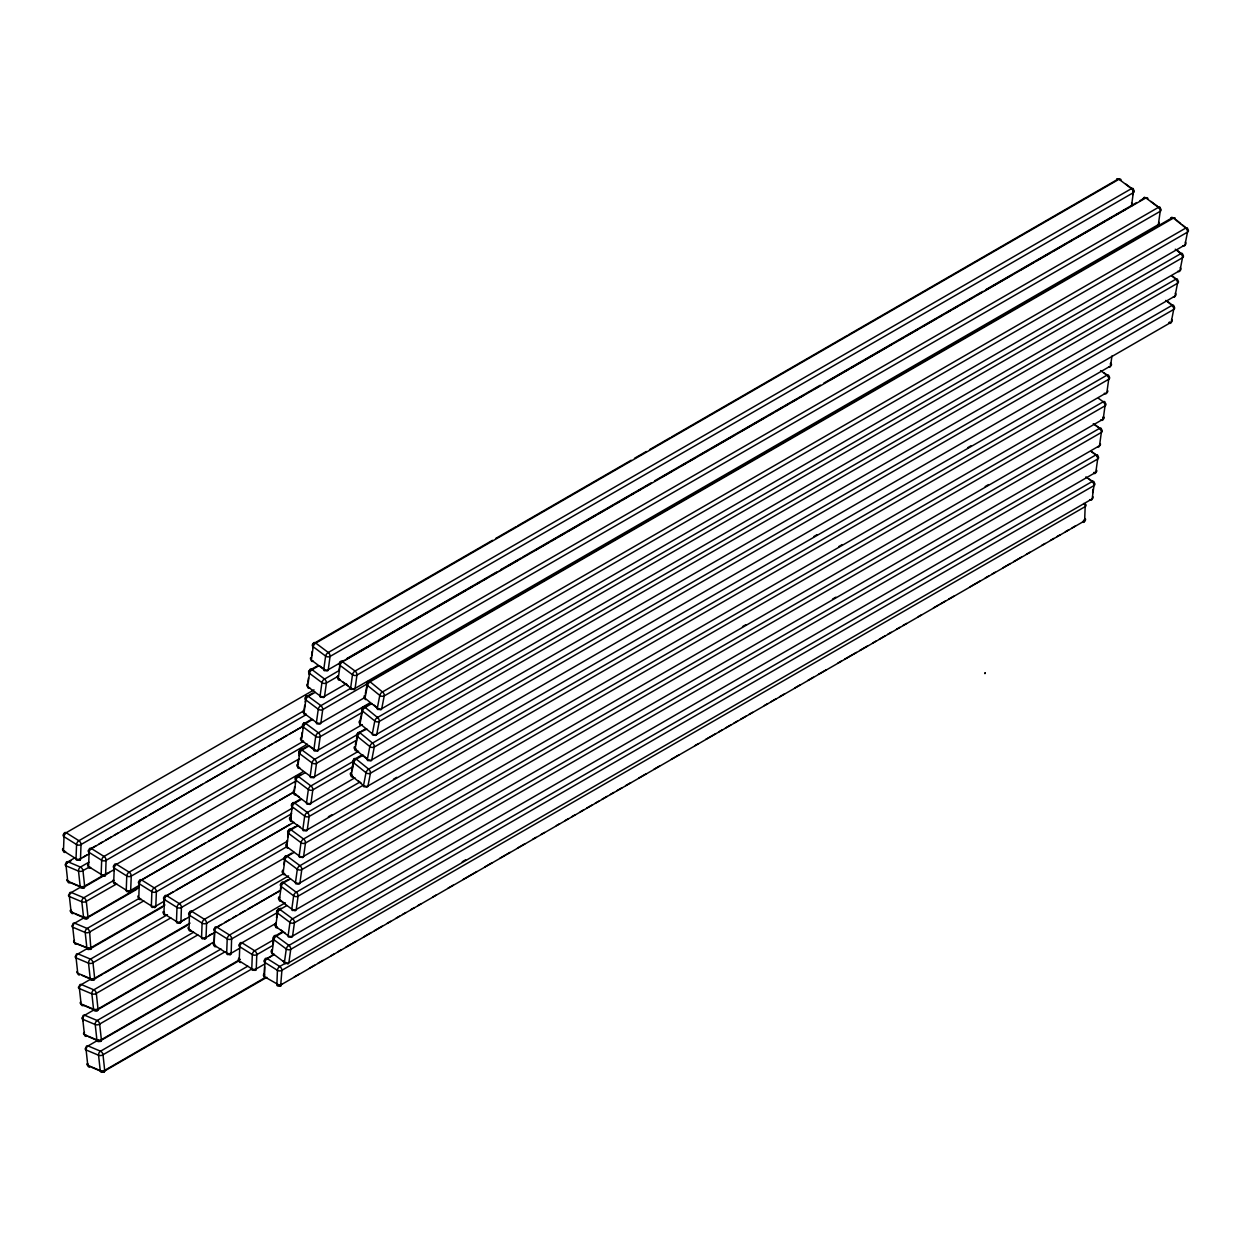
<?xml version="1.0" encoding="UTF-8"?>
<svg xmlns="http://www.w3.org/2000/svg" width="1251" height="1251" viewBox="0 0 1251 1251"><rect width="100%" height="100%" fill="white"/><g stroke="black" fill="none" stroke-linecap="round" stroke-linejoin="round"><path stroke-width="1.5" d="M1096.502 470.032A3.174 2.08 7.9 0 1 1095.829 472.315L292.578 936.061A3.174 1.83 60 0 1 290.029 936.78L290.029 936.78A3.174 1.548 -53.2 0 1 288.121 935.701L275.689 926.397A3.174 2.08 7.9 0 1 275.705 923.441A3.174 1.83 60 0 0 275.861 924.896M300.928 737.809A3.174 2.08 7.9 0 0 301.444 740.342L313.876 749.63A3.174 1.548 -53.2 0 0 315.784 750.709L309.576 746.065M312.687 647.611L313.219 643.812A3.174 1.83 60 0 1 315.768 643.092L1119.02 179.253L1131.561 188.729M338.396 677.198A3.174 1.83 60 0 1 338.239 675.743A3.174 2.08 7.9 0 0 338.223 678.699L350.655 688.003A3.174 2.08 7.9 0 0 355.112 688.363L356.957 675.071A3.174 1.83 60 0 0 355.065 671.036L342.508 661.795L1145.885 197.893L1158.426 207.369L355.065 671.036A3.174 1.548 -53.2 0 0 352.485 674.711L350.655 688.003A3.174 1.548 -53.2 0 0 352.563 689.082L352.563 689.082A3.174 1.83 60 0 0 355.112 688.363L1158.363 224.617A3.174 2.08 7.9 0 0 1159.036 222.334M1174.017 306.651A3.174 2.158 11 0 1 1173.688 309.466L1171.202 322.258L367.95 786.003A3.174 1.83 60 0 1 365.308 786.504L365.308 786.504A3.174 1.439 -51 0 1 363.509 785.519L351.187 775.526A3.174 2.158 11 0 1 350.937 772.665M1177.801 280.412A3.174 2.158 11 0 1 1177.519 283.289L1175.033 296.065L371.782 759.826A3.174 1.83 60 0 1 369.139 760.327L369.139 760.327A3.174 1.439 -51 0 1 367.341 759.341L355.034 749.349A3.174 2.158 11 0 1 354.768 746.472M1182.602 225.071L1187.527 229.074A3.174 2.158 11 0 1 1187.48 232.154L1184.994 244.93L381.743 708.692A3.174 1.83 60 0 1 379.1 709.192L379.1 709.192A3.174 1.439 -51 0 1 377.302 708.191L364.979 698.214A3.174 2.158 11 0 1 364.729 695.337M1093.249 423.761L1099.582 428.358L296.206 892.26L283.664 882.784L290.545 878.953M353.204 761.437L310.92 785.941L298.379 776.464M1165.776 300.412L1172.062 305.353L368.685 769.146A3.174 1.439 -51 0 0 365.996 772.727L363.509 785.519A3.174 2.158 11 0 0 367.95 786.003L370.437 773.212A3.174 1.83 60 0 0 368.685 769.146L356.254 759.091L363.134 755.26M1171.671 275.892L1175.893 279.176L372.517 743.078L360.085 732.914M1175.268 249.215L1180.866 253.609L377.489 717.511L365.183 707.425L363.494 706.831L362.54 707.925A3.174 2.158 11 0 0 362.493 711.006L360.007 723.782L372.313 733.774A3.174 1.439 -51 0 0 373.799 734.916M1175.205 218.299A3.174 1.439 -51 0 0 1173.407 218.096L1185.839 228.026L382.462 691.944L370.046 681.764L1173.407 218.096A3.174 1.83 60 0 0 1170.764 218.597L367.513 682.358A3.174 2.158 11 0 0 367.466 685.423L364.979 698.214A3.174 1.439 -51 0 0 365.933 699.528M74.434 940.33L74.434 940.471A3.174 1.579 -6.2 0 0 74.419 942.566A3.174 2.064 -67.1 0 0 76.952 944.005L90.885 949.134L89.634 931.995L143.771 900.876M138.72 887.491L87.992 916.92L86.303 901.299L116.765 883.863M84.833 917.327L74.685 923.175A3.174 1.83 60 0 0 72.761 924.974L72.761 924.974A3.174 1.579 -6.2 0 0 72.746 927.21L74.419 942.566L86.866 947.82A3.174 1.579 -6.2 0 0 91.339 947.46L164.96 904.958M190.058 923.082L94.669 978.298L92.981 962.676L170.793 917.906M213.483 942.175L98 1008.978L96.327 993.372L197.814 934.919M240.255 959.345L101.362 1039.675L99.658 1024.053L225.196 951.73M265.353 977.469L104.693 1070.371L103.004 1054.749L251.967 968.884M78.188 859.969L79.798 860.219L80.517 858.843L81.018 844.55L305.963 714.79M307.386 744.189L106.069 860.36L105.631 874.558L104.896 875.935L103.286 875.684A3.174 1.751 -57.9 0 1 101.143 874.449L101.675 860.266A3.174 1.751 -57.9 0 1 104.005 856.435L303.555 741.217M114.029 870.743L114.232 865.426A3.174 1.83 60 0 1 116.562 864.285L299.192 758.841M291.655 813.697L156.375 891.807A3.174 1.908 2.1 0 1 151.887 891.697L139.33 883.847A3.174 1.908 2.1 0 1 139.33 881.142L138.798 898.03A3.174 1.751 -57.9 0 0 140.706 899.391M164.116 905.724L164.444 896.858A3.174 1.83 60 0 1 166.774 895.732L293.954 822.298M286.901 846.661L181.411 907.46L180.942 921.721L180.222 923.097L178.612 922.847A3.174 1.751 -57.9 0 1 176.469 921.612L176.985 907.428A3.174 1.751 -57.9 0 1 179.331 903.597L287.558 841.11M214.515 932.558L206.024 937.578L206.587 923.254A3.174 1.83 60 0 0 204.445 919.313L191.888 911.447A3.174 1.83 60 0 0 189.542 912.589L286.588 856.779M214.124 942.488L214.515 931.854M277.347 912.605L231.607 938.938L231.154 953.293L239.613 948.274M256.799 954.576L256.267 968.884L255.548 970.26L253.937 970.01M264.602 966.835L264.336 973.935A3.174 1.908 2.1 0 0 264.336 976.64L280.646 985.976L281.897 970.291L1085.258 506.577A3.174 1.908 2.1 0 0 1085.164 503.965M1082.725 522.199A3.174 1.83 60 0 0 1084.633 520.854L281.381 984.6A3.174 1.83 60 0 1 279.036 985.725A3.174 1.751 -57.9 0 1 276.893 984.49L277.425 970.307A3.174 1.751 -57.9 0 1 279.755 966.476L286.526 962.566M70.791 909.837A3.174 1.579 -6.2 0 0 71.072 911.87L83.52 917.139A3.174 1.579 -6.2 0 0 87.992 916.78L87.554 918.437L86.069 918.578L75.169 913.981M77.234 971.417A3.174 1.579 -6.2 0 0 77.75 973.247L90.213 978.517A3.174 1.579 -6.2 0 0 94.669 978.157L93.575 980.112M239.363 959.282L239.238 958.219A3.174 1.83 60 0 0 239.551 959.861M78.406 860.094A3.174 1.83 60 0 0 80.517 858.843L88.977 853.948M164.288 901.111L155.828 906.131L156.375 891.807A3.174 1.83 60 0 0 154.217 887.866L141.676 880.016A3.174 1.83 60 0 0 139.33 881.142L174.843 860.641M204.585 938.907L206.055 937.437A3.174 1.908 2.1 0 1 201.567 937.327L189.01 929.477A3.174 1.908 2.1 0 1 188.291 927.444M281.381 984.6L281.381 984.6A3.174 1.908 2.1 0 1 276.893 984.49M83.192 1005.147A3.174 1.83 60 0 0 83.645 1005.382L96.092 1010.636A3.174 1.83 60 0 0 98.016 1008.838L98.016 1008.838A3.174 1.579 -6.2 0 1 93.544 1009.197L81.096 1003.943A3.174 1.579 -6.2 0 1 80.674 1002.004M91.886 1067.416L102.77 1072.029A3.174 1.83 60 0 0 104.693 1070.215L104.693 1070.215A3.174 1.579 -6.2 0 1 100.236 1070.575L87.773 1065.32A3.174 1.579 -6.2 0 1 86.96 1063.897M239.129 958.329L239.238 958.219A3.174 1.908 2.1 0 0 239.222 960.909A3.174 1.751 -57.9 0 0 240.817 962.394M304.009 710.255L304.712 705.283M305.166 701.952L306.151 696.181L307.527 695.806L320.928 705.642L351.265 687.987M307.918 682.014L308.481 677.979M309.013 674.18L309.529 670.395L317.895 665.563M311.608 655.446L312.156 651.411M272.827 944.317L273.875 936.733L275.548 935.56L288.95 945.412L1092.217 481.51L1085.884 476.912M276.502 917.749L277.55 910.149L279.223 908.977L292.625 918.828L1095.892 454.926L1091.122 451.502M280.318 890.212L280.975 885.473M283.852 864.582L284.681 858.655M287.214 840.375L286.745 843.706A3.174 2.08 7.9 0 0 286.729 846.661A3.174 1.548 -53.2 0 0 288.324 847.897M287.667 837.06L288.59 830.414L290.263 829.241L303.665 839.093M290.951 813.322L290.435 817.122A3.174 2.08 7.9 0 0 290.404 820.077L302.836 829.382A3.174 1.548 -53.2 0 0 304.744 830.461L304.744 830.461A3.174 1.83 60 0 0 307.293 829.741L1110.544 365.996L1111.936 356.019M291.483 809.522L292.046 805.488M294.642 786.738L294.11 790.538A3.174 2.08 7.9 0 0 294.079 793.494L306.511 802.798A3.174 1.548 -53.2 0 0 308.434 803.877L308.528 803.955A3.174 1.83 60 0 0 310.983 803.158L354.94 777.778M295.158 782.938L296.237 776.464L298.504 776.543L305.26 772.633M297.785 763.954L298.317 760.155M298.942 755.651L299.927 749.881L301.303 749.505L314.705 759.341L356.879 734.853M301.475 737.386L302.163 732.398M302.789 727.879L303.602 723.313L304.978 722.922L318.38 732.773L370.171 702.734M339.037 670.051L340.381 661.67L342.633 661.748A3.174 1.548 -53.2 0 0 340.053 665.407L338.223 678.699A3.174 1.548 -53.2 0 0 339.897 679.903M1132.671 194.703L1133.359 189.73L1125.587 183.913M1131.498 205.962L1133.328 192.685A3.174 2.08 7.9 0 0 1133.359 189.73A3.174 1.548 -53.2 0 0 1131.436 188.651L328.294 652.49A3.174 1.83 60 0 1 330.076 656.431L328.247 669.723A3.174 1.83 60 0 1 325.698 670.427A3.174 1.548 -53.2 0 1 323.774 669.363L311.358 660.059A3.174 2.08 7.9 0 1 310.874 657.479M1092.639 492.613L1093.093 489.282M80.517 858.843L80.517 858.843A3.174 1.908 2.1 0 1 76.03 858.733L63.473 850.868A3.174 1.908 2.1 0 1 63.191 848.366M87.992 916.78L87.992 916.78A3.174 1.83 60 0 1 86.069 918.578A3.174 2.064 -67.1 0 1 83.52 917.139L81.847 901.783A3.174 2.064 -67.1 0 1 83.801 897.749L113.919 880.36M91.339 947.46L91.339 947.46A3.174 1.83 60 0 1 89.415 949.259A3.174 2.064 -67.1 0 1 86.866 947.82L85.193 932.48A3.174 2.064 -67.1 0 1 87.148 928.445L139.565 898.171M94.669 978.157L94.669 978.157A3.174 1.83 60 0 1 93.184 980.08M310.905 785.941L310.92 785.831A3.174 1.83 60 0 1 312.813 789.866L310.983 803.158A3.174 2.08 7.9 0 1 306.511 802.798L308.356 789.506A3.174 1.548 -53.2 0 1 310.92 785.831L310.858 785.925M296.237 892.26L296.206 892.151A3.174 1.83 60 0 1 298.098 896.185L296.252 909.477A3.174 1.83 60 0 1 293.704 910.196L293.704 910.196A3.174 1.548 -53.2 0 1 291.796 909.117L279.364 899.813A3.174 2.08 7.9 0 1 279.395 896.858A3.174 1.83 60 0 0 279.583 898.453M1120.208 180.003A3.174 2.08 7.9 0 1 1120.927 180.425A3.174 1.548 -53.2 0 0 1119.02 179.346L1119.02 179.346A3.174 1.83 60 0 0 1116.471 180.05L848.71 334.642M1147.793 199.065A3.174 1.548 -53.2 0 0 1145.885 197.986L1145.885 197.986A3.174 1.83 60 0 0 1143.336 198.706L1139.958 200.66M372.501 743.078L372.61 743.063A3.174 1.83 60 0 1 374.268 747.035L371.782 759.826A3.174 2.158 11 0 1 367.341 759.341L369.827 746.55A3.174 1.439 -51 0 1 372.517 742.969L372.438 743.063M374.112 734.759A3.174 1.83 60 0 0 376.77 734.259L379.256 721.467A3.174 1.83 60 0 0 377.489 717.402L377.552 717.511M382.446 691.944L382.478 691.834A3.174 1.83 60 0 1 384.229 695.9L381.743 708.692A3.174 2.158 11 0 1 377.302 708.191L379.788 695.415A3.174 1.439 -51 0 1 382.478 691.834L382.399 691.928M104.677 1070.371L104.255 1071.888L102.77 1072.029A3.174 2.064 -67.1 0 1 100.236 1070.575L98.563 1055.234A3.174 2.064 -67.1 0 1 100.502 1051.2L247.776 966.179M154.045 907.397A3.174 1.83 60 0 0 155.843 906.005L155.843 906.005A3.174 1.908 2.1 0 1 151.355 905.896L138.798 898.03A3.174 1.908 2.1 0 1 138.267 895.747M285.353 902.815L229.543 935.029A3.174 1.751 -57.9 0 0 227.213 938.86L226.681 953.059A3.174 1.751 -57.9 0 0 228.824 954.294A3.174 1.83 60 0 0 231.169 953.153L231.169 953.153A3.174 1.908 2.1 0 1 226.681 953.059L214.124 945.193A3.174 1.908 2.1 0 1 213.28 943.379M355.378 744.673L356.003 741.483M356.488 738.966L357.254 735.088M360.053 720.701L360.976 715.916M361.289 714.305L362.227 709.52M365.339 693.539L367.2 683.953M351.547 770.851L353.407 761.265M84.427 1032.544L84.458 1032.388A3.174 1.579 -6.2 0 0 84.442 1034.624A3.174 2.064 -67.1 0 0 86.976 1036.078A3.174 1.83 60 0 1 85.787 1035.202M231.075 953.278L230.434 954.544L228.824 954.294M206.055 937.437L206.055 937.437A3.174 1.83 60 0 1 204.366 938.875M1119.004 179.237L1116.752 179.268M1145.869 197.893L1144.212 197.502L1143.336 198.706A3.174 2.08 7.9 0 1 1144.071 198.393M155.749 906.131L154.373 907.475M176.469 921.612A3.174 1.908 2.1 0 0 180.942 921.721L189.401 916.842M97.922 1008.963L97.578 1010.511L96.092 1010.636A3.174 2.064 -67.1 0 1 93.544 1009.197L91.886 993.857A3.174 2.064 -67.1 0 1 93.825 989.822L193.592 932.214M313.266 661.138L313.266 661.138A3.174 1.548 -53.2 0 1 311.358 660.059L313.188 646.767A3.174 2.08 7.9 0 1 313.219 643.812L314.095 642.623L315.768 643.092L328.278 652.49A3.174 1.548 -53.2 0 0 325.62 656.071L323.774 669.363A3.174 2.08 7.9 0 0 328.247 669.723L341.773 661.904M301.585 799.217L294.814 803.111A3.174 1.83 60 0 0 292.296 803.721L293.156 802.642L294.814 803.111L307.339 812.509L359.662 782.156M180.848 921.831L180.942 921.721A3.174 1.83 60 0 1 178.612 922.847M139.189 885.395L130.667 890.415L131.261 875.966M303.289 771.586L129.119 872.15A3.174 1.751 -57.9 0 0 126.773 875.981L126.242 890.165A3.174 1.751 -57.9 0 0 128.4 891.4A3.174 1.83 60 0 0 130.73 890.274L130.73 890.274A3.174 1.908 2.1 0 1 126.242 890.165L113.7 882.315A3.174 1.908 2.1 0 1 113.2 879.985M130.62 890.384L130.01 891.65L128.4 891.4M377.427 717.495L377.489 717.402A3.174 1.439 -51 0 0 374.8 720.983L372.313 733.774A3.174 2.158 11 0 0 376.77 734.259L1180.006 270.497L1182.508 257.722A3.174 2.158 11 0 0 1182.836 254.907M296.143 892.244L296.206 892.151A3.174 1.548 -53.2 0 0 293.641 895.825L291.796 909.117A3.174 2.08 7.9 0 0 296.252 909.477L1099.504 445.731A3.174 2.08 7.9 0 0 1100.255 443.573M239.535 944.177A3.174 1.908 2.1 0 0 239.754 946.726L239.222 960.909L251.779 968.774A3.174 1.908 2.1 0 0 256.267 968.884L264.727 964.005M256.158 968.962L256.267 968.884A3.174 1.83 60 0 1 254.156 970.135M1173.501 218.034L1171.718 217.502L1170.764 218.597A3.174 2.158 11 0 1 1173.657 218.331M309.826 669.613L312.078 669.676L324.603 679.074L338.036 671.161M303.461 839.061L1106.932 375.191L1100.599 370.593M84.536 886.161L106.632 873.401M313.219 643.812L492.472 540.323M495.615 538.493L516.147 526.655M517.367 525.936L631.161 460.243M634.507 458.304L646.345 451.47M649.582 449.609L670.02 437.803M671.334 437.052L847.584 335.299M321.163 697.339A3.174 1.548 -53.2 0 1 320.1 695.931L307.668 686.643L309.513 673.351A3.174 1.548 -53.2 0 1 312.078 669.676L318.849 665.767M1150.904 201.395L1160.224 208.37A3.174 2.08 7.9 0 1 1160.209 211.325L356.957 675.071A3.174 2.08 7.9 0 1 352.485 674.711L340.053 665.407A3.174 2.08 7.9 0 1 340.084 662.451L343.462 660.497M346.777 658.589L367.137 646.83M368.529 646.032L497.382 571.629M500.728 569.705L521.026 557.993M522.496 557.148L651.349 482.745M654.617 480.853L820.359 385.167M823.705 383.228L982.692 291.452M986.038 289.513L1136.643 202.568M344.979 660.059L363.76 649.222M365.057 648.471L370.077 645.563M381.79 638.808L387.435 635.555M388.482 634.945L394.19 631.646M397.583 629.691L402.65 626.767M403.541 626.251L411.11 621.888M414.488 619.933L417.865 617.978M418.616 617.556L428.655 611.755M438.163 606.266L443.714 603.06M444.918 602.356L450.407 599.198M453.378 597.478L458.773 594.366M460.149 593.568L465.466 590.503M468.593 588.689L472.159 586.625M477.178 583.732L480.525 581.809M483.824 579.901L487.218 577.931M492.269 575.022L495.662 573.067M498.93 571.175L502.276 569.236M507.499 566.234L517.648 560.37M535.756 549.924L541.323 546.703M542.449 546.062L548.079 542.793M550.815 541.23L556.539 537.914M557.508 537.351L564.983 533.035M568.376 531.081L571.754 529.126M572.567 528.657L580.214 524.247M587.626 519.963L595.429 515.459M598.807 513.504L604.358 510.314M607.267 508.625L612.724 505.482M616.071 503.543L619.417 501.604M622.482 499.837L627.783 496.788M630.942 494.958L634.476 492.91M637.713 491.049L641.091 489.11M646.157 486.17L649.55 484.215M661.388 477.382L671.521 471.533M681.342 465.857L686.361 462.964M689.708 461.04L695.196 457.866M700.279 454.926L703.656 452.971M704.766 452.33L708.113 450.407M711.459 448.468L718.872 444.199M719.825 443.636L725.643 440.289M726.518 439.773L734.102 435.411M741.577 431.079L751.616 425.293M752.695 424.668L759.982 420.461M761.155 419.789L764.533 417.834M769.615 414.894L772.993 412.955M776.371 411L781.75 407.889M784.83 406.122L788.443 404.026M791.586 402.212L796.809 399.194M800.046 397.333L803.502 395.332M815.214 388.576L818.654 386.59M830.273 379.882L849.085 369.014M850.352 368.279L857.545 364.135M858.718 363.447L862.064 361.523M865.411 359.584L872.76 355.347M873.777 354.752L879.531 351.437M880.485 350.89L887.975 346.558M888.851 346.058L892.198 344.134M899.813 339.725L903.206 337.77M906.584 335.815L913.949 331.562M915.044 330.936L918.422 328.982M923.488 326.058L929.008 322.867M930.259 322.148L935.701 319.005M938.719 317.269L942.097 315.315M945.475 313.36L950.76 310.311M953.934 308.481L957.453 306.448M962.472 303.555L965.819 301.616M969.15 299.693L972.527 297.738M977.61 294.814L980.987 292.859M984.224 290.998L1011.433 275.283M1021.051 269.731L1026.649 266.494M1027.743 265.869L1033.42 262.601M1036.798 260.646L1041.864 257.722M1042.802 257.174L1050.324 252.827M1053.702 250.872L1057.095 248.933M1057.861 248.48L1065.539 244.039M1068.917 242.1L1072.31 240.145M1077.377 237.205L1082.959 233.984M1084.148 233.311L1089.652 230.121M1092.592 228.417L1098.018 225.289M1099.363 224.523L1104.711 221.427M1107.823 219.644L1111.42 217.565M1116.267 214.75L1119.786 212.733M1123.038 210.856L1126.479 208.87M314.017 689.864L64.004 833.979A3.174 1.83 60 0 1 66.35 832.853L78.907 840.703A3.174 1.83 60 0 1 81.049 844.644L81.049 844.644A3.174 1.908 2.1 0 1 76.561 844.534L64.004 836.684A3.174 1.908 2.1 0 1 64.004 833.979L63.973 833.901M338.239 676.181L326.402 683.015A3.174 2.08 7.9 0 1 321.945 682.639L309.513 673.351A3.174 2.08 7.9 0 1 309.529 670.395A3.174 1.83 60 0 1 312.078 669.676L312.078 669.676M318.098 723.719A3.174 1.548 -53.2 0 1 316.425 722.515L303.993 713.211L305.838 699.919A3.174 2.08 7.9 0 1 305.854 696.963L312.625 693.07M367.903 683.499L322.727 709.598A3.174 2.08 7.9 0 1 318.254 709.223L305.838 699.919A3.174 1.548 -53.2 0 1 308.403 696.26L315.174 692.35M346.543 683.609L324.556 696.307A3.174 1.83 60 0 1 322.742 697.417M303.805 710.865L78.907 840.703A3.174 1.751 -57.9 0 0 76.561 844.534L76.03 858.733A3.174 1.751 -57.9 0 0 78.015 860.047M303.211 741.39L303.368 741.405A3.174 1.548 -53.2 0 1 301.444 740.342L303.289 727.05A3.174 2.08 7.9 0 1 303.305 724.094L311.671 719.262M362.462 712.304L320.178 736.714A3.174 2.08 7.9 0 1 315.721 736.339L303.289 727.05A3.174 1.548 -53.2 0 1 305.854 723.375L312.625 719.466M74.763 857.905L68.007 861.798A3.174 1.83 60 0 0 66.084 863.597L71.151 860.672M90.791 848.725L95.889 845.801M99.157 843.909L102.645 841.892M105.85 840.031L111.104 837.013M114.216 835.215L117.86 833.103M120.909 831.336L146.023 816.856M149.369 814.917L167.775 804.284M168.604 803.814L176.141 799.452M177.048 798.936L202.427 784.283M205.805 782.328L219.644 774.338M221.02 773.54L226.337 770.475M229.48 768.661L234.703 765.643M237.925 763.782L241.396 761.781M244.696 759.873L249.762 756.949M253.109 755.01L256.533 753.039M259.817 751.147L264.993 748.161M268.183 746.315L271.748 744.251M274.876 742.453L286.979 735.463M289.935 733.758L299.974 727.957M300.506 727.66L303.884 725.705L91.448 848.569A3.174 1.83 60 0 0 89.118 849.695L89.118 849.695A3.174 1.908 2.1 0 0 89.118 852.4L88.586 866.583L103.286 875.684A3.174 1.83 60 0 0 105.631 874.558L105.631 874.558A3.174 1.908 2.1 0 1 101.143 874.449M83.207 857.06L86.632 855.09M364.854 697.495L320.881 722.875A3.174 1.83 60 0 1 318.333 723.594M88.915 862.189L80.455 867.068A3.174 2.064 -67.1 0 0 78.516 871.103L80.189 886.443A3.174 2.064 -67.1 0 0 82.722 887.882L84.208 887.757L84.646 886.083L82.957 870.618L89.744 866.834M369.295 704.016L362.54 707.925A3.174 1.83 60 0 1 365.183 707.425L371.938 703.515M311.796 777.45A3.174 1.548 -53.2 0 1 310.201 776.214L297.769 766.91L299.599 753.618A3.174 2.08 7.9 0 1 299.63 750.663L306.401 746.769M356.66 740.107L316.503 763.298A3.174 2.08 7.9 0 1 312.031 762.922L299.599 753.618A3.174 1.548 -53.2 0 1 302.179 749.959L308.934 746.049M81.487 886.631L71.338 892.495A3.174 1.83 60 0 0 69.415 894.293A3.174 1.579 -6.2 0 0 69.399 896.529L71.072 911.87A3.174 2.064 -67.1 0 0 73.293 913.48M362.305 724.61L318.333 750.006A3.174 1.83 60 0 1 316.925 751.225M103.286 875.684L113.997 869.726M84.396 886.928L109.494 872.432M366.011 728.614L357.567 733.493A3.174 2.158 11 0 0 357.52 736.573L355.034 749.349A3.174 1.439 -51 0 0 356.832 750.334L356.832 750.334A3.174 1.83 60 0 1 356.41 749.943M1177.598 279.614A3.174 1.439 -51 0 0 1175.768 279.223L1175.768 279.223A3.174 1.83 60 0 1 1177.519 283.289L374.268 747.035A3.174 2.158 11 0 1 369.827 746.55L357.52 736.573A3.174 1.439 -51 0 1 360.21 732.992A3.174 1.83 60 0 0 357.567 733.493L366.965 729.083M299.114 796.903L296.002 794.573A3.174 1.548 -53.2 0 1 294.079 793.494L295.924 780.202A3.174 2.08 7.9 0 1 295.955 777.246L301.022 774.322M295.299 781.39L131.261 876.091A3.174 1.83 60 0 0 129.119 872.15L116.562 864.285A3.174 1.751 -57.9 0 0 114.232 868.116L113.7 882.315A3.174 1.751 -57.9 0 0 115.843 883.55L114.998 882.815M358.63 751.194L314.658 776.574A3.174 1.83 60 0 1 312.109 777.293M176.156 859.89L183.303 855.762M184.523 855.058L190.058 851.853M192.889 850.227L198.518 846.974M199.581 846.364L205.289 843.065M208.667 841.11L213.733 838.186M214.64 837.67L224.68 831.868M225.571 831.352L239.739 823.174M240.802 822.564L246.431 819.311M249.246 817.685L254.797 814.479M256.017 813.775L269.856 805.785M271.232 804.987L276.549 801.922M279.692 800.108L291.624 793.228M293.954 792.086L141.676 880.016A3.174 1.751 -57.9 0 0 139.33 883.847M360.491 755.76L353.72 759.67A3.174 2.158 11 0 0 353.673 762.75L351.187 775.526A3.174 1.439 -51 0 0 352.985 776.527L352.845 776.464M86.069 918.578L136.797 889.289M352.985 766.691L312.813 789.866A3.174 2.08 7.9 0 1 308.356 789.506L295.924 780.202A3.174 1.548 -53.2 0 1 298.504 776.543L298.504 776.543A3.174 1.83 60 0 0 295.955 777.246M292.265 803.83L300.725 798.951M292.89 807.818L154.217 887.866A3.174 1.751 -57.9 0 0 151.887 891.697L151.355 905.896A3.174 1.751 -57.9 0 0 153.263 907.256M166.117 895.888L172.904 891.979M176.156 890.102L203.334 874.402M204.601 873.667L218.55 865.614M219.66 864.973L233.781 856.826M234.719 856.278L242.225 851.947M243.085 851.446L248.996 848.053M249.793 847.584L259.833 841.798M260.834 841.204L274.892 833.088M276.049 832.431L289.951 824.393M363.259 785.206L309.138 816.45A3.174 2.08 7.9 0 1 304.681 816.09L292.249 806.786A3.174 2.08 7.9 0 1 292.108 803.924M300.834 857.154A3.174 1.548 -53.2 0 1 299.161 855.95L286.729 846.661L288.559 833.369A3.174 2.08 7.9 0 1 288.59 830.414L295.361 826.504M288.59 830.414A3.174 1.83 60 0 1 291.139 829.694L297.91 825.785M86.491 948.993L78.031 953.872A3.174 1.83 60 0 0 76.092 955.092M91.088 948.305L141.832 919M142.958 918.343L162.13 907.288M328.419 816.778L331.812 814.839M393.44 779.248L396.786 777.309M813.76 536.585L817.138 534.63M967.648 447.733L971.026 445.778M167.462 914.684L90.479 959.126A3.174 2.064 -67.1 0 0 88.54 963.161L90.213 978.517A3.174 2.064 -67.1 0 0 92.433 980.112M291.671 853.088L284.915 856.982A3.174 2.08 7.9 0 0 284.884 859.953L283.039 873.229A3.174 1.548 -53.2 0 0 284.649 874.48M1098.472 398.334L1103.257 401.774L299.974 865.676L287.339 856.325L294.22 852.369M180.285 921.878L185.383 918.938M838.827 546.562L842.204 544.607M91.511 978.704L81.378 984.553A3.174 1.83 60 0 0 79.438 986.257A3.174 1.579 -6.2 0 0 79.423 988.587L81.096 1003.943A3.174 2.064 -67.1 0 0 83.645 1005.382M102.895 974.091L92.746 979.955L82.081 975.452M104.459 973.184L187.447 925.287M283.914 873.433L204.445 919.313A3.174 1.751 -57.9 0 0 202.099 923.144L201.567 937.327A3.174 1.751 -57.9 0 0 203.397 938.735M288.59 875.903L206.478 923.301M287.918 879.703L281.225 883.566A3.174 2.08 7.9 0 0 281.209 886.521L279.364 899.813A3.174 1.548 -53.2 0 0 280.959 901.048M218.002 926.365L221.427 924.395M224.695 922.503L229.871 919.516M233.061 917.671L236.642 915.607M239.754 913.809L245.087 910.728M248.12 908.977L253.546 905.849M254.813 905.114L279.927 890.618M279.567 891.056L216.986 927.179A3.174 1.83 60 0 0 214.656 928.305L214.656 928.305A3.174 1.908 2.1 0 0 214.656 931.01L214.124 945.193A3.174 1.751 -57.9 0 0 216.267 946.428M742.531 626.61L745.877 624.687M985.178 486.53L988.525 484.59M208.745 935.67L212.17 933.684M93.168 1010.37L84.708 1015.249A3.174 1.83 60 0 0 82.785 1017.047L83.207 1020.879M97.766 1009.682L209.887 944.943M277.362 927.601A3.174 1.548 -53.2 0 1 275.689 926.397L277.534 913.105A3.174 2.08 7.9 0 1 277.55 910.149L280.928 908.195M1091.482 451.408L1097.69 456.068A3.174 2.08 7.9 0 1 1097.674 459.023L294.423 922.769A3.174 2.08 7.9 0 1 289.951 922.409L277.534 913.105A3.174 1.548 -53.2 0 1 280.099 909.43L286.87 905.536M221.005 949.009L97.171 1020.503A3.174 2.064 -67.1 0 0 95.217 1024.538L96.89 1039.894A3.174 2.064 -67.1 0 0 99.189 1041.457M832.556 599.088L835.903 597.165M275.924 923.363L239.77 944.02A3.174 1.83 60 0 1 242.1 942.894L254.657 950.76A3.174 1.83 60 0 1 256.799 954.685L272.014 945.912M285.869 963.583A3.174 1.548 -53.2 0 1 284.43 962.269L272.014 952.981L273.844 939.689A3.174 2.08 7.9 0 1 273.875 936.733L282.319 931.854M283.179 932.104L276.424 936.014A3.174 1.548 -53.2 0 0 273.844 939.689L286.276 948.993A3.174 2.08 7.9 0 0 290.732 949.353L1093.984 485.591A3.174 2.08 7.9 0 0 1094.015 482.636L1089.355 479.149M98.203 1040.081L88.055 1045.93A3.174 1.83 60 0 0 86.131 1047.744L86.1 1047.619M273.25 940.017L254.657 950.76A3.174 1.751 -57.9 0 0 252.311 954.591L251.779 968.774A3.174 1.751 -57.9 0 0 253.687 970.135M82.785 1017.047L82.785 1017.047A3.174 1.579 -6.2 0 0 82.769 1019.284L84.442 1034.624L96.89 1039.894A3.174 1.579 -6.2 0 0 101.362 1039.534L100.924 1041.192L99.439 1041.332L218.253 972.731M219.504 972.011L238.331 961.143M266.479 977.875A3.174 1.751 -57.9 0 1 264.336 976.64L264.868 962.441A3.174 1.908 2.1 0 1 264.868 959.752L271.639 955.842M273.969 954.716L267.214 958.61A3.174 1.83 60 0 0 264.868 959.752L264.868 959.752M462.229 861.814L465.607 859.859M102.77 1072.029L146.742 1046.634M147.962 1045.93L203.178 1014.045M204.241 1013.435L218.237 1005.351M219.457 1004.662L266.807 977.312M279.036 985.725L282.429 983.786M294.266 976.953L299.333 974.013M309.482 968.165L314.548 965.225M317.926 963.27L323.008 960.346M330.921 955.78L334.267 953.856M337.614 951.917L340.96 949.978M345.98 947.085L351.75 943.754M352.673 943.223L356.019 941.284M363.588 936.921L366.981 934.966M367.731 934.528L371.078 932.589M374.424 930.666L382.196 926.178M387.263 923.254L390.656 921.299M396.176 918.109L399.522 916.17M402.494 914.465L405.871 912.511M410.938 909.586L414.331 907.632M417.709 905.677L421.087 903.722M432.924 896.889L436.349 894.918M448.061 888.147L453.222 885.176M463.12 879.453L476.897 871.509M484.872 866.896L492.112 862.721M499.931 858.202L505.639 854.902M506.624 854.339L509.97 852.4M517.476 848.069L520.854 846.114M521.683 845.645L525.029 843.706M532.691 839.28L536.085 837.326M541.151 834.401L544.529 832.447M556.367 825.613L559.76 823.658M564.827 820.734L568.548 818.592M571.598 816.825L574.975 814.87M580.261 811.821L583.607 809.897M586.813 808.037L591.973 805.065M595.273 803.158L598.666 801.203M602.012 799.264L607.11 796.324M610.379 794.432L613.866 792.415M617.071 790.569L622.091 787.677M625.703 785.581L630.785 782.657M638.823 778.013L646.001 773.869M653.882 769.318L659.527 766.065M671.365 759.232L674.742 757.277M675.649 756.761L678.996 754.822M695.04 745.565L698.418 743.61M705.767 739.357L715.807 733.571M718.715 731.882L722.093 729.943M725.471 727.988L730.865 724.876M733.93 723.109L737.558 721.014M740.701 719.2L745.924 716.182M749.146 714.321L752.617 712.304M764.33 705.548L767.754 703.578M771.038 701.686L776.058 698.793M779.592 696.744L784.658 693.805M794.807 687.956L799.889 685.032M807.849 680.435L813.416 677.213M818.482 674.289L826.254 669.801M837.967 663.03L841.313 661.107M844.66 659.168L852.306 654.758M853.026 654.336L856.372 652.412M859.718 650.473L867.522 645.969M872.604 643.045L875.981 641.091M879.359 639.136L884.817 635.993M887.819 634.257L891.197 632.302M896.545 629.222L899.891 627.283M903.034 625.469L906.584 623.42M918.265 616.68L921.643 614.726M933.481 607.892L938.547 604.968M940.048 604.108L945.318 601.059M948.696 599.104L953.762 596.18M970.166 586.719L980.205 580.917M985.225 578.009L988.571 576.085M991.918 574.146L995.264 572.223M1002.817 567.86L1006.195 565.921M1006.992 565.452L1010.339 563.529M1013.685 561.59L1021.41 557.133M1026.492 554.193L1029.87 552.238M1041.708 545.405L1045.085 543.466M1050.496 540.338L1053.842 538.399M1056.923 536.632L1060.301 534.677M1065.383 531.738L1068.901 529.705M1072.138 527.844L1075.532 525.889M114.122 865.442L114.232 865.426A3.174 1.908 2.1 0 0 114.232 868.116L126.773 875.981A3.174 1.908 2.1 0 0 131.261 876.091L131.183 876.044M164.444 896.858L164.444 896.858A3.174 1.908 2.1 0 0 164.444 899.563L163.912 913.746A3.174 1.751 -57.9 0 0 165.82 915.122M305.275 713.711A3.174 1.83 60 0 0 305.901 714.29L305.088 713.477M273.813 954.106L273.922 954.06A3.174 1.548 -53.2 0 1 272.014 952.981A3.174 2.08 7.9 0 1 272.03 950.025A3.174 1.83 60 0 0 272.108 951.198L272.03 950.025M315.643 643.155L315.768 643.092A3.174 1.548 -53.2 0 0 313.188 646.767L325.62 656.071A3.174 2.08 7.9 0 0 330.076 656.431L1133.328 192.685A3.174 1.83 60 0 0 1131.436 188.651L1131.592 188.666M294.673 803.079L294.814 803.111A3.174 1.548 -53.2 0 0 292.249 806.786L290.404 820.077A3.174 1.548 -53.2 0 0 292.077 821.282M291.139 829.694L291.139 829.694A3.174 1.548 -53.2 0 0 288.559 833.369L300.991 842.674A3.174 2.08 7.9 0 0 305.463 843.033L1108.714 379.272A3.174 2.08 7.9 0 0 1109.027 376.567M283.633 882.799L283.774 882.862A3.174 1.83 60 0 0 281.225 883.566L282.116 882.377L283.774 882.862A3.174 1.548 -53.2 0 0 281.209 886.521L293.641 895.825A3.174 2.08 7.9 0 0 298.098 896.185L1101.349 432.439A3.174 2.08 7.9 0 0 1101.38 429.484L1095.157 424.84M370.155 681.858L370.155 681.858A3.174 1.83 60 0 0 367.513 682.358L368.466 681.263L370.155 681.858A3.174 1.439 -51 0 0 367.466 685.423L379.788 695.415A3.174 2.158 11 0 0 384.229 695.9L1187.48 232.154A3.174 1.83 60 0 0 1185.729 228.089L1185.729 228.089A3.174 1.439 -51 0 1 1187.527 229.074M106.038 860.422L106.163 860.36A3.174 1.908 2.1 0 1 101.675 860.266L89.118 852.4A3.174 1.751 -57.9 0 1 91.448 848.569L104.005 856.435A3.174 1.83 60 0 1 106.163 860.36L106.1 860.281M231.576 939.016L231.685 938.969A3.174 1.908 2.1 0 1 227.213 938.86L214.656 931.01A3.174 1.751 -57.9 0 1 216.986 927.179L229.543 935.029A3.174 1.83 60 0 1 231.685 938.969L231.654 938.891M256.799 954.685L256.799 954.685A3.174 1.908 2.1 0 1 252.311 954.591L239.754 946.726A3.174 1.751 -57.9 0 1 242.1 942.894M281.788 970.463L281.913 970.416A3.174 1.908 2.1 0 1 277.425 970.307L264.868 962.441A3.174 1.751 -57.9 0 1 267.214 958.61L279.755 966.476A3.174 1.83 60 0 1 281.913 970.416L281.85 970.338M190.84 930.869A3.174 1.751 -57.9 0 1 189.01 929.477L189.542 912.589A3.174 1.908 2.1 0 0 189.542 915.279L202.099 923.144A3.174 1.908 2.1 0 0 206.587 923.254L206.493 923.222M82.879 870.727L82.973 870.743A3.174 1.579 -6.2 0 1 78.516 871.103L66.053 865.833A3.174 1.579 -6.2 0 1 66.084 863.597L65.975 863.628M86.21 901.486L86.319 901.439A3.174 1.579 -6.2 0 1 81.847 901.783L69.399 896.529A3.174 2.064 -67.1 0 1 71.338 892.495L83.801 897.749A3.174 1.83 60 0 1 86.319 901.439L86.256 901.345M75.811 955.858A3.174 1.579 -6.2 0 0 76.076 957.906L88.54 963.161A3.174 1.579 -6.2 0 0 92.996 962.817L92.996 962.817A3.174 1.83 60 0 0 90.479 959.126L78.031 953.872A3.174 2.064 -67.1 0 0 76.076 957.906L77.75 973.247A3.174 2.064 -67.1 0 0 79.47 974.982M96.233 993.544L96.343 993.497A3.174 1.579 -6.2 0 1 91.886 993.857L79.423 988.587A3.174 2.064 -67.1 0 1 81.378 984.553L93.825 989.822A3.174 1.83 60 0 1 96.343 993.497L96.249 993.45M99.58 1024.241L99.689 1024.194A3.174 1.579 -6.2 0 1 95.217 1024.538L82.769 1019.284A3.174 2.064 -67.1 0 1 84.708 1015.249L97.171 1020.503A3.174 1.83 60 0 1 99.689 1024.194L99.627 1024.1M89.775 1066.446A3.174 1.83 60 0 0 90.322 1066.759A3.174 2.064 -67.1 0 1 87.773 1065.32L86.116 1049.98A3.174 2.064 -67.1 0 1 88.055 1045.93L100.502 1051.2A3.174 1.83 60 0 1 103.035 1054.874L103.035 1054.874A3.174 1.579 -6.2 0 1 98.563 1055.234L86.116 1049.98A3.174 1.579 -6.2 0 1 85.694 1048.041M356.207 759.154L356.363 759.169A3.174 1.83 60 0 0 353.72 759.67L354.674 758.575L356.363 759.169A3.174 1.439 -51 0 0 353.673 762.75L365.996 772.727A3.174 2.158 11 0 0 370.437 773.212L1173.688 309.466A3.174 1.83 60 0 0 1171.937 305.4L1171.937 305.4A3.174 1.439 -51 0 1 1173.766 306.073M305.776 714.337L305.901 714.29A3.174 1.548 -53.2 0 1 303.993 713.211A3.174 2.08 7.9 0 1 303.368 710.834M342.477 661.763L342.633 661.748A3.174 1.83 60 0 0 340.084 662.451M305.854 723.375L305.854 723.375A3.174 1.83 60 0 0 303.305 724.094M302.038 749.896L302.179 749.959A3.174 1.83 60 0 0 299.63 750.663M1084.726 520.823L1083.163 522.324M287.464 856.278L285.791 855.793L284.915 856.982A3.174 1.83 60 0 1 287.464 856.278L287.464 856.278A3.174 1.548 -53.2 0 0 284.884 859.953L297.316 869.242A3.174 2.08 7.9 0 0 301.772 869.617L1105.024 405.856A3.174 2.08 7.9 0 0 1105.055 402.9A3.174 1.548 -53.2 0 0 1103.132 401.821L1103.132 401.821A3.174 1.83 60 0 1 1105.024 405.856L1103.194 419.148L299.943 882.909A3.174 1.83 60 0 1 297.394 883.613M280.099 909.43L280.099 909.43A3.174 1.83 60 0 0 277.55 910.149M1106.947 375.206L1106.822 375.237A3.174 1.83 60 0 1 1108.714 379.272L1106.869 392.564L303.618 856.325A3.174 1.83 60 0 1 301.944 857.482M1101.38 429.484A3.174 1.548 -53.2 0 0 1099.457 428.405L1099.457 428.405A3.174 1.83 60 0 1 1101.349 432.439L1099.504 445.731A3.174 1.83 60 0 1 1097.784 446.873M1097.69 456.068A3.174 1.548 -53.2 0 0 1095.782 454.989L1095.782 454.989A3.174 1.83 60 0 1 1097.674 459.023L1095.829 472.315A3.174 1.83 60 0 1 1094.015 473.425M1177.613 250.638L1182.539 254.641A3.174 1.439 -51 0 0 1180.741 253.656L1180.741 253.656A3.174 1.83 60 0 1 1182.508 257.722L379.256 721.467A3.174 2.158 11 0 1 374.8 720.983L362.493 711.006A3.174 1.439 -51 0 1 365.183 707.425L365.026 707.394M89.556 932.151L89.665 932.12A3.174 1.579 -6.2 0 1 85.193 932.48L72.746 927.21A3.174 2.064 -67.1 0 1 74.685 923.175L87.148 928.445A3.174 1.83 60 0 1 89.665 932.12L89.587 932.042M1106.963 375.269L1106.822 375.237A3.174 1.548 -53.2 0 1 1108.761 376.004M309.435 687.69L309.591 687.706A3.174 1.548 -53.2 0 1 307.668 686.643A3.174 2.08 7.9 0 1 307.152 684.109M299.145 767.52A3.174 1.83 60 0 0 299.568 767.911L298.864 767.176M1160.224 208.37A3.174 1.548 -53.2 0 0 1158.317 207.291L1158.317 207.291A3.174 1.83 60 0 1 1160.209 211.325L1158.363 224.617A3.174 1.83 60 0 1 1157.488 225.805M1100.802 419.883L1100.755 419.929A3.174 1.83 60 0 0 1103.194 419.148A3.174 2.08 7.9 0 0 1104.007 417.177M308.403 696.26L308.403 696.26A3.174 1.83 60 0 0 305.854 696.963M299.521 767.973L299.677 767.989A3.174 1.548 -53.2 0 1 297.769 766.91A3.174 2.08 7.9 0 1 297.128 764.533M276.283 935.967L276.424 936.014A3.174 1.83 60 0 0 273.875 936.733M74.935 884.598L70.275 882.627A3.174 2.064 -67.1 0 1 67.726 881.189A3.174 1.579 -6.2 0 1 66.928 879.703M75.607 884.879L81.174 887.225M88.54 1036.735L97.875 1040.676M177.048 921.862L163.912 913.746A3.174 1.908 2.1 0 1 163.256 911.604M72.746 912.745L73.606 913.324M86.1 1035.5L86.976 1036.078M1104.07 372.829L1108.73 376.316M343.243 682.108L347.903 685.595M319.474 665.782L324.134 669.269M296.987 824.644L300.084 826.974M281.287 900.892L284.384 903.222M280.709 929.806L285.369 933.293M283.242 961.034L286.354 963.348M1176.44 220.082L1180.678 223.522M1172.64 276.221L1176.331 279.208M1167.574 301.397L1173.735 306.386M373.627 704.751L377.724 708.082M362.305 754.775L366.402 758.106M358.458 780.952L361.195 783.173M190.308 929.978L191.168 930.713M140.096 898.531L140.956 899.266M64.771 851.368L65.631 852.103A3.174 1.751 -57.9 0 1 63.473 850.868L64.004 836.684A3.174 1.751 -57.9 0 1 66.35 832.853M284.133 873.495L284.962 874.308M68.617 881.157L69.399 882.064A3.174 1.83 60 0 1 68.696 881.283M82.91 870.649L82.973 870.743A3.174 1.83 60 0 0 80.455 867.068L68.007 861.798A3.174 2.064 -67.1 0 0 66.053 865.833L67.726 881.189L80.189 886.443A3.174 1.579 -6.2 0 0 84.646 886.083L84.646 886.083A3.174 1.83 60 0 1 82.722 887.882M355.409 748.411L356.019 749.49A3.174 1.83 60 0 1 355.534 748.692M351.562 774.588L352.188 775.667A3.174 1.83 60 0 1 351.766 775.01M214.265 943.567L214.719 944.693M164.037 912.12L164.506 913.261A3.174 1.83 60 0 1 164.178 912.558M283.492 872.447L283.07 870.274A3.174 1.83 60 0 0 283.367 872.166M264.477 975.014L264.336 973.935A3.174 1.83 60 0 0 264.602 975.436M338.239 675.743L338.286 676.775M294.157 791.57L294.11 790.538A3.174 1.83 60 0 0 294.11 791.304M279.395 896.858L279.426 897.89M275.705 923.441L275.752 924.473M101.362 1039.675L101.362 1039.534A3.174 1.83 60 0 1 99.439 1041.332M189.542 915.279A3.174 1.751 -57.9 0 1 191.888 911.447M115.733 883.472A3.174 1.83 60 0 1 114.795 882.58M88.195 1064.492A3.174 1.83 60 0 1 87.977 1063.913M73.168 913.074A3.174 1.83 60 0 1 72.636 912.651M71.948 911.854A3.174 1.83 60 0 1 71.635 911.322M90.729 867.819A3.174 1.751 -57.9 0 1 88.586 866.583A3.174 1.908 2.1 0 1 88.289 864.081M1085.164 518.602A3.174 1.908 2.1 0 1 1084.633 520.854L1085.164 506.655A3.174 1.83 60 0 0 1083.866 503.449M1084.226 519.728A3.174 1.751 -57.9 0 1 1083.992 520.166M1083.522 520.869A3.174 1.751 -57.9 0 1 1082.615 521.776M65.631 852.103A3.174 1.83 60 0 1 64.677 851.259M214.578 944.411A3.174 1.83 60 0 1 214.343 943.848M283.07 870.274A3.174 2.08 7.9 0 0 283.039 873.229L295.471 882.534A3.174 1.548 -53.2 0 0 297.144 883.738M1102.913 417.224A3.174 1.548 -53.2 0 1 1102.678 417.678M277.065 926.991A3.174 1.83 60 0 1 276.596 926.412M1094.265 472.252A3.174 1.548 -53.2 0 1 1093.921 472.565M1089.605 499.602A3.174 1.83 60 0 0 1092.154 498.883A3.174 2.08 7.9 0 0 1092.702 496.459M287.089 963.77A3.174 1.83 60 0 0 288.903 962.644L1092.154 498.883L1093.984 485.591A3.174 1.83 60 0 0 1092.092 481.572L1092.092 481.572A3.174 1.548 -53.2 0 1 1094.015 482.636M1104.32 393.283A3.174 1.83 60 0 0 1106.869 392.564A3.174 2.08 7.9 0 0 1107.745 390.719M1108.871 367.153A3.174 1.83 60 0 0 1110.544 365.996A3.174 2.08 7.9 0 0 1110.872 363.275M1110.497 363.384A3.174 1.548 -53.2 0 1 1110.231 364.135M280.849 900.517A3.174 1.83 60 0 1 280.459 900.079M1177.77 271.295A3.174 1.83 60 0 0 1180.006 270.497A3.174 2.158 11 0 0 1180.287 267.62M359.756 720.904A3.174 2.158 11 0 0 360.007 723.782A3.174 1.439 -51 0 0 361.492 724.939M1182.914 245.806A3.174 1.83 60 0 0 1184.994 244.93A3.174 2.158 11 0 0 1185.322 242.115M1169.044 323.086A3.174 1.83 60 0 0 1171.202 322.258A3.174 2.158 11 0 0 1171.53 319.443M1169.529 322.007A3.174 1.439 -51 0 1 1169.06 322.414M1173.266 297.081A3.174 1.83 60 0 0 1175.033 296.065A3.174 2.158 11 0 0 1175.314 293.203M1132.218 205.273A3.174 2.08 7.9 0 1 1131.795 205.774M1131.514 203.006A3.174 2.08 7.9 0 1 1132.436 204.523M1144.712 198.284A3.174 2.08 7.9 0 1 1145.791 198.299M339.6 679.309A3.174 1.83 60 0 1 339.13 678.714M303.571 838.999L303.571 838.999A3.174 1.83 60 0 1 305.463 843.033L303.618 856.325A3.174 2.08 7.9 0 1 299.161 855.95L300.991 842.674A3.174 1.548 -53.2 0 1 303.571 838.999L303.571 838.999M288.856 945.318L288.856 945.318A3.174 1.83 60 0 1 290.732 949.353L288.903 962.644A3.174 2.08 7.9 0 1 284.43 962.269L286.276 948.993A3.174 1.548 -53.2 0 1 288.856 945.318L288.856 945.318M292.531 918.734L292.531 918.734A3.174 1.83 60 0 1 294.423 922.769L292.578 936.061A3.174 2.08 7.9 0 1 288.121 935.701L289.951 922.409A3.174 1.548 -53.2 0 1 292.531 918.734L292.531 918.734M299.88 865.583L299.88 865.583A3.174 1.83 60 0 1 301.772 869.617L299.943 882.909A3.174 2.08 7.9 0 1 295.471 882.534L297.316 869.242A3.174 1.548 -53.2 0 1 299.88 865.583L299.88 865.583M307.246 812.415L307.246 812.415A3.174 1.83 60 0 1 309.138 816.45L307.293 829.741A3.174 2.08 7.9 0 1 302.836 829.382L304.681 816.09A3.174 1.548 -53.2 0 1 307.246 812.415L307.246 812.415M314.611 759.263L314.611 759.263A3.174 1.83 60 0 1 316.503 763.298L314.658 776.574A3.174 2.08 7.9 0 1 310.201 776.214L312.031 762.922A3.174 1.548 -53.2 0 1 314.611 759.263L314.611 759.263M318.286 732.679L318.286 732.679A3.174 1.83 60 0 1 320.178 736.714L318.333 750.006A3.174 2.08 7.9 0 1 313.876 749.63L315.721 736.339A3.174 1.548 -53.2 0 1 318.286 732.679L318.286 732.679M320.835 705.564L320.819 705.658A3.174 1.83 60 0 1 322.727 709.598L320.881 722.875A3.174 2.08 7.9 0 1 316.425 722.515L318.254 709.223A3.174 1.548 -53.2 0 1 320.835 705.564L320.835 705.564M324.509 678.98L324.509 679.09A3.174 1.83 60 0 1 326.402 683.015L324.556 696.307A3.174 2.08 7.9 0 1 320.1 695.931L321.945 682.639A3.174 1.548 -53.2 0 1 324.509 678.98L324.572 679.074M985.084 672.85L984.928 673.663L985.147 672.897M181.473 907.522L181.364 907.585A3.174 1.908 2.1 0 1 176.985 907.428L164.444 899.563A3.174 1.751 -57.9 0 1 166.774 895.732L179.331 903.597A3.174 1.83 60 0 1 181.473 907.522L181.473 907.522M296.002 794.573L295.173 793.76A3.174 1.83 60 0 0 295.893 794.494M290.842 819.28L290.435 817.122A3.174 1.83 60 0 0 290.842 819.28M287.167 845.864L286.745 843.706A3.174 1.83 60 0 0 287.104 845.723"/></g></svg>
